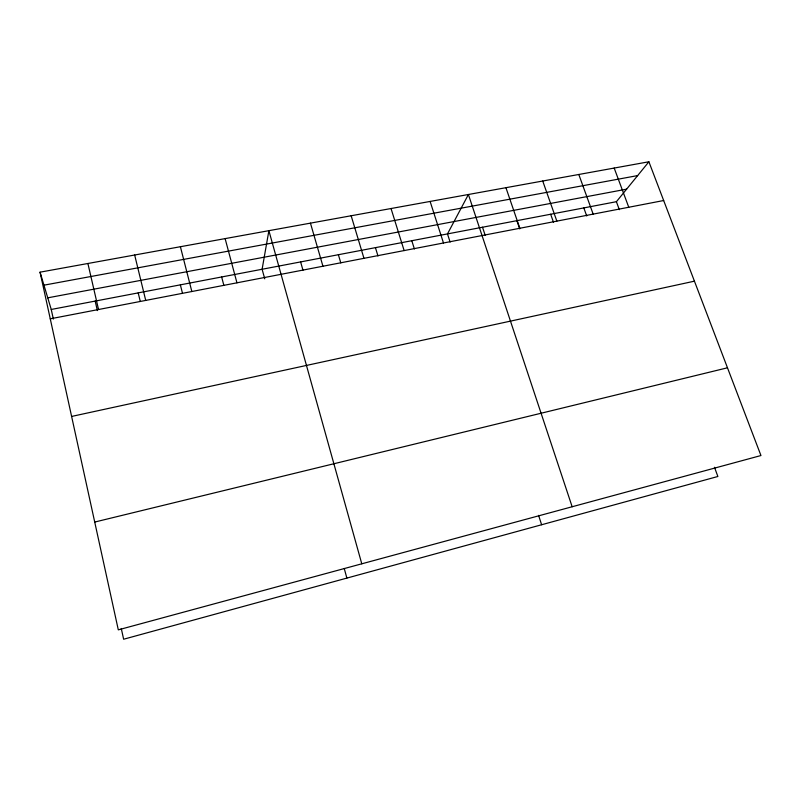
<?xml version="1.0" encoding="UTF-8"?>
<svg xmlns="http://www.w3.org/2000/svg" width="801" height="801" viewBox="0 0 801 801"><rect width="100%" height="100%" fill="white"/><g stroke="black" fill="none" stroke-linecap="round" stroke-linejoin="round"><path stroke-width="1.2" d="M40.05 272.17L51.244 309.466L616.4 201.702L648.89 161.772L760.95 455.539L118.308 629.856L40.05 272.17L648.89 161.772M94.718 522.062L727.478 367.799M71.609 416.44L694.437 281.171M50.253 318.828L663.679 200.52M47.75 297.832L626.612 189.156M43.955 285.176L637.646 175.589M614.187 168.07L628.765 207.259M616.4 201.702L619.333 209.672M714.472 467.273L717.876 476.485L123.634 639.228L121.271 628.475M578.803 174.478L593.161 214.117M583.819 207.91L586.722 215.96M542.728 181.026L556.855 221.126M550.657 214.237L553.521 222.368M505.932 187.694L519.829 228.265M516.895 220.675L519.709 228.896M482.502 227.234L485.196 235.294M572.154 506.753L468.405 194.503L447.479 233.912L450.122 242.062M538.582 515.373L541.616 524.755M430.117 201.441L443.484 242.983M411.794 240.711L414.387 248.961M391.038 208.53L404.135 250.573M375.439 247.649L377.972 255.98M351.158 215.759L363.964 258.322M338.382 254.708L340.795 262.898M310.448 223.139L322.943 266.232M300.615 261.917L302.968 270.197M361.782 563.814L268.886 230.678L262.107 269.256L264.741 278.828M344.24 568.48L346.873 578.092M225.121 238.608L236.946 282.823M221.647 276.976L223.819 285.206M180.395 246.718L191.839 291.524M180.355 284.846L182.468 293.186M134.668 255.008L145.722 300.415M138.203 292.886L140.245 301.326M87.9 263.489L98.533 309.516M95.179 301.086L97.372 310.588M51.244 309.466L53.347 319.078"/></g></svg>
